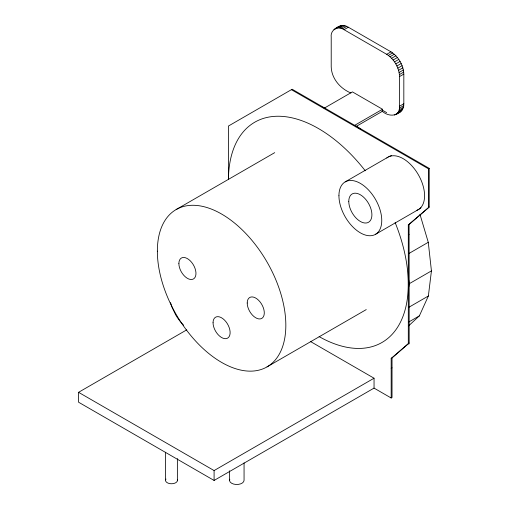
<?xml version="1.0" encoding="UTF-8"?>
<svg xmlns="http://www.w3.org/2000/svg" width="510" height="510" viewBox="0 0 510 510"><rect width="100%" height="100%" fill="white"/><g stroke="black" fill="none" stroke-linecap="round" stroke-linejoin="round"><path stroke-width="0.76" d="M165.603 479.904L165.603 452.217M177.372 480.751L177.372 458.598M229.525 480.305L229.525 470.806M244.06 462.895L244.06 480.305A7.268 4.195 0 0 1 235.843 484.462A7.268 4.195 0 0 1 229.774 479.215M381.882 110.868C387.855 116.975 400.414 117.466 399.54 106.233L399.54 76.564C399.19 67.696 394.192 59.045 386.695 54.309L344.059 29.695C338.398 25.149 330.104 29.937 331.213 37.109L331.213 66.778C331.525 78.597 340.297 88.644 350.937 93.005M395.779 114.546C400.42 112.946 404.277 108.923 403.824 103.759L403.824 74.09C403.474 65.229 398.476 56.572 390.979 51.835L348.343 27.221C344.097 24.25 338.685 25.576 334.974 28.796M408.778 286.907L409.16 283.764L409.071 224.483L429.197 207.047L429.197 168.357L292.166 89.244L228.442 126.034L228.442 179.628A127.181 73.427 60 0 1 274.692 116.35A127.181 73.427 60 0 1 365.256 170.78M408.523 325.935L419.386 315.856L428.368 295.998L431.434 270.893L428.272 242.301L419.966 214.334M408.739 279.901L409.16 283.764L409.16 343.103L392.031 357.943L392.031 397.5L391.176 397.998L391.176 358.434L408.306 343.6L408.306 224.923L429.197 207.047M338.149 27.138L339.258 26.322M333.865 29.612L340.521 25.774M337.633 27.974L341.917 25.5M339.144 27.986L343.428 25.513M340.731 28.279L345.015 25.806M342.382 28.853L346.666 26.38M344.059 29.695L348.343 27.221M386.695 54.309L390.979 51.835M388.371 55.405L392.655 52.932M390.016 56.731L394.3 54.264M391.61 58.274L395.894 55.807M393.114 60.002L397.398 57.534M394.517 61.888L398.794 59.415M395.779 63.897L400.063 61.423M396.888 65.994L401.166 63.527M324.143 108.228L352.435 91.889L382.506 109.255L382.506 111.231L355.604 126.767M397.819 68.149L402.103 65.675M398.565 70.316L402.843 67.849M399.1 72.471L403.384 69.997M399.432 74.562L403.716 72.088M399.54 76.564L403.824 74.09M176.167 209.54L274.718 152.649M354.227 125.587L382.506 109.255M399.54 106.233L403.824 103.759M399.432 108.101L403.716 105.634M399.1 109.816L403.384 107.342M398.565 111.346L402.843 108.872M397.819 112.653L402.103 110.179M394.517 115.101L401.166 111.257M345.2 181.885L388.027 157.156M291.401 89.683L428.432 168.797L429.197 168.357M391.176 397.998L374.047 388.104L214.092 480.452L78.565 402.205L78.565 392.317L186.743 329.862M375.481 234.332L418.308 209.61M408.306 224.923L409.071 224.483M408.306 234.81L409.071 234.37M408.701 253.617L428.272 242.301M408.306 284.261L431.434 270.893M267.017 366.888L366.25 309.595M408.797 307.313L428.368 295.998M408.586 322.097L419.386 315.856M409.16 343.103L408.306 343.6L408.95 343.969M391.176 358.434L392.031 357.943M78.565 392.317L214.092 470.564L374.047 378.216L374.047 388.104M391.176 368.328L392.031 367.831M398.794 112.627L400.063 112.079M322.492 107.138L325.405 108.375M382.506 110.243L386.695 112.659M310.584 341.579L374.047 378.216M356.503 126.193L360.908 129.406M428.432 168.797L428.432 207.487M214.092 470.564L214.092 480.452M386.771 158.017A30.281 17.48 60 0 1 418.308 174.643A30.281 17.48 60 0 1 416.938 210.267M388.786 156.717A30.281 17.48 60 0 1 391.654 155.595M421.011 207.748A30.281 17.48 60 0 1 419.163 209.113M183.613 325.201A30.281 17.48 60 0 1 175.619 314.759L172.214 307.677A30.281 17.48 60 0 1 170.569 302.615M395.122 222.519A127.181 73.427 60 0 1 396.984 328.166A127.181 73.427 60 0 1 319.101 336.6M177.359 479.859A5.929 3.423 0 0 1 174.49 483.282A5.929 3.423 0 0 1 167.911 483.059L166.808 482.434A5.929 3.423 0 0 1 165.992 479.043M348.783 201.431A16.352 9.441 60 0 0 366.123 223.01A16.352 9.441 60 0 0 366.123 199.882A16.352 9.441 60 0 0 348.783 201.431M338.933 195.744A30.281 17.48 60 0 0 371.05 235.703A30.281 17.48 60 0 0 371.05 192.876A30.281 17.48 60 0 0 338.933 195.744M157.354 251.13A90.844 52.447 60 0 0 253.712 371A90.844 52.447 60 0 0 253.712 242.524A90.844 52.447 60 0 0 157.354 251.13M247.216 303.01A12.081 6.974 60 0 0 260.023 318.948A12.081 6.974 60 0 0 260.023 301.863A12.081 6.974 60 0 0 247.216 303.01M178.882 263.562A12.081 6.974 60 0 0 191.696 279.499A12.081 6.974 60 0 0 191.696 262.414A12.081 6.974 60 0 0 178.882 263.562M213.052 322.734A12.081 6.974 60 0 0 225.86 338.672A12.081 6.974 60 0 0 225.86 321.593A12.081 6.974 60 0 0 213.052 322.734"/></g></svg>
